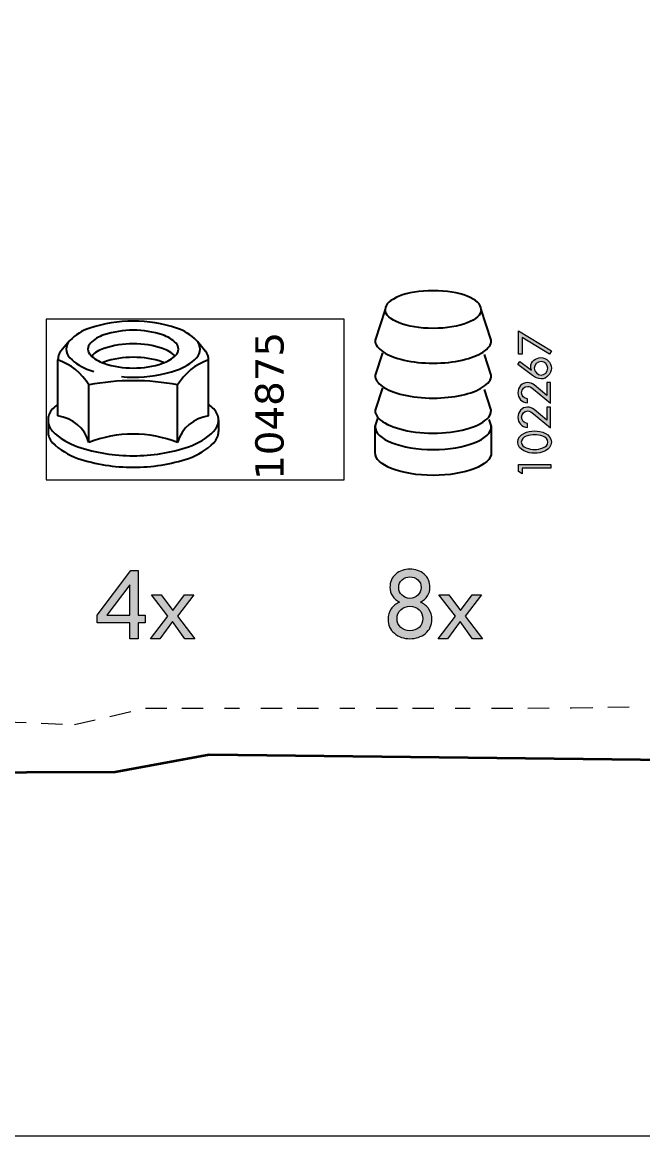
# Model space of a CAD drawing. Header units: inches. Extents: x 35 to 560, y 561 to 1057.
# Drawn here: x 224.09 to 228.21, y 560.52 to 567.9 of the extents above; entities that cross this region are included whole.
import ezdxf

# ---------------------------------------------------------------- set-up
doc = ezdxf.new("R2010")
doc.units = ezdxf.units.IN
doc.header["$MEASUREMENT"] = 0
doc.linetypes.add('AI-Linetype-8', pattern=[0.635, 0.141111, -0.035278, 0.141111, -0.141111, 0.035278, -0.141111])
doc.layers.add('Livello 1', color=7, linetype='Continuous')
doc.styles.get("Standard").update_dxf_attribs({"font": 'Arial.ttf'})

msp = doc.modelspace()

# ---------------------------------------------------------------- hatches: boundary and pattern name
at = {"layer": 'Livello 1'}
h = msp.add_hatch(color=256, dxfattribs=at)
h.dxf.hatch_style = 2
h.paths.add_polyline_path([(227.4096, 565.7018), (227.3853, 565.7018), (227.3853, 565.8551), (227.6027, 565.7224), (227.5899, 565.7018), (227.4096, 565.8119)])
h = msp.add_hatch(color=256, dxfattribs=at)
h.dxf.hatch_style = 2
edge = h.paths.add_edge_path()
edge.add_spline(control_points=[(227.3808, 565.6324), (227.3808, 565.6324), (227.4785, 565.5599), (227.4785, 565.5599), (227.4951, 565.5474), (227.5131, 565.5367), (227.5346, 565.5367), (227.5721, 565.5367), (227.6026, 565.5709), (227.6026, 565.6076), (227.6026, 565.6463), (227.5716, 565.6778), (227.5327, 565.6778), (227.4985, 565.6778), (227.466, 565.6512), (227.466, 565.6163), (227.466, 565.6087), (227.4681, 565.6016), (227.4712, 565.5954), (227.4712, 565.5954), (227.4706, 565.5949), (227.4706, 565.5949), (227.4706, 565.5949), (227.3938, 565.6516), (227.3938, 565.6516), (227.3938, 565.6516), (227.3808, 565.6324), (227.3808, 565.6324)], knot_values=[0, 0, 0, 0, 1, 1, 1, 2, 2, 2, 3, 3, 3, 4, 4, 4, 5, 5, 5, 6, 6, 6, 7, 7, 7, 8, 8, 8, 9, 9, 9, 9], degree=3, periodic=0)
edge = h.paths.add_edge_path()
edge.add_spline(control_points=[(227.579, 565.6072), (227.579, 565.5831), (227.5586, 565.5622), (227.5341, 565.5622), (227.5109, 565.5622), (227.4897, 565.5842), (227.4897, 565.6072), (227.4897, 565.6298), (227.509, 565.6524), (227.5355, 565.6524), (227.5592, 565.6524), (227.579, 565.631), (227.579, 565.6072)], knot_values=[0, 0, 0, 0, 0.035278, 0.035278, 0.035278, 0.070556, 0.070556, 0.070556, 0.105833, 0.105833, 0.105833, 0.141111, 0.141111, 0.141111, 0.141111], degree=3, periodic=0)
edge.add_line((227.579, 565.6072), (227.579, 565.6072))
h = msp.add_hatch(color=256, dxfattribs=at)
h.dxf.hatch_style = 2
edge = h.paths.add_edge_path()
edge.add_spline(control_points=[(227.5738, 565.5125), (227.5738, 565.5125), (227.5981, 565.5125), (227.5981, 565.5125), (227.5981, 565.5125), (227.5981, 565.375), (227.5981, 565.375), (227.5981, 565.375), (227.4838, 565.4681), (227.4838, 565.4681), (227.4732, 565.4769), (227.4599, 565.4871), (227.4457, 565.4871), (227.4234, 565.4871), (227.4052, 565.4674), (227.4052, 565.4453), (227.4052, 565.4236), (227.4226, 565.4058), (227.444, 565.4044), (227.444, 565.4044), (227.444, 565.3779), (227.444, 565.3779), (227.4062, 565.3821), (227.3808, 565.4067), (227.3808, 565.4453), (227.3808, 565.4814), (227.4076, 565.5125), (227.4446, 565.5125), (227.4603, 565.5125), (227.4762, 565.5066), (227.4883, 565.4966), (227.4883, 565.4966), (227.5738, 565.4266), (227.5738, 565.4266), (227.5738, 565.4266), (227.5738, 565.5125), (227.5738, 565.5125)], knot_values=[0, 0, 0, 0, 1, 1, 1, 2, 2, 2, 3, 3, 3, 4, 4, 4, 5, 5, 5, 6, 6, 6, 7, 7, 7, 8, 8, 8, 9, 9, 9, 10, 10, 10, 11, 11, 11, 12, 12, 12, 12], degree=3, periodic=0)
h = msp.add_hatch(color=256, dxfattribs=at)
h.dxf.hatch_style = 2
edge = h.paths.add_edge_path()
edge.add_spline(control_points=[(227.5738, 565.3494), (227.5738, 565.3494), (227.5981, 565.3494), (227.5981, 565.3494), (227.5981, 565.3494), (227.5981, 565.2119), (227.5981, 565.2119), (227.5981, 565.2119), (227.4838, 565.3051), (227.4838, 565.3051), (227.4732, 565.3138), (227.4599, 565.3239), (227.4457, 565.3239), (227.4234, 565.3239), (227.4052, 565.3042), (227.4052, 565.2822), (227.4052, 565.2605), (227.4226, 565.2428), (227.444, 565.2413), (227.444, 565.2413), (227.444, 565.2148), (227.444, 565.2148), (227.4062, 565.219), (227.3808, 565.2435), (227.3808, 565.2822), (227.3808, 565.3182), (227.4076, 565.3494), (227.4446, 565.3494), (227.4603, 565.3494), (227.4762, 565.3435), (227.4883, 565.3336), (227.4883, 565.3336), (227.5738, 565.2635), (227.5738, 565.2635), (227.5738, 565.2635), (227.5738, 565.3494), (227.5738, 565.3494)], knot_values=[0, 0, 0, 0, 1, 1, 1, 2, 2, 2, 3, 3, 3, 4, 4, 4, 5, 5, 5, 6, 6, 6, 7, 7, 7, 8, 8, 8, 9, 9, 9, 10, 10, 10, 11, 11, 11, 12, 12, 12, 12], degree=3, periodic=0)
at = {"layer": 'Livello 1', "true_color": 0x010101}
h = msp.add_hatch(color=18, dxfattribs=at)
h.dxf.hatch_style = 2
edge = h.paths.add_edge_path()
edge.add_spline(control_points=[(227.4034, 565.1176), (227.4034, 565.1557), (227.4622, 565.1665), (227.4915, 565.1665), (227.5209, 565.1665), (227.579, 565.1557), (227.579, 565.1176), (227.579, 565.0795), (227.5209, 565.0688), (227.4915, 565.0688), (227.4622, 565.0688), (227.4034, 565.0795), (227.4034, 565.1176)], knot_values=[0, 0, 0, 0, 0.035278, 0.035278, 0.035278, 0.070556, 0.070556, 0.070556, 0.105833, 0.105833, 0.105833, 0.141111, 0.141111, 0.141111, 0.141111], degree=3, periodic=0)
edge.add_line((227.4034, 565.1176), (227.4034, 565.1176))
edge = h.paths.add_edge_path()
edge.add_spline(control_points=[(227.6026, 565.1176), (227.6026, 565.1724), (227.5352, 565.1919), (227.4917, 565.1919), (227.4479, 565.1919), (227.3808, 565.1727), (227.3808, 565.1176), (227.3808, 565.0625), (227.4479, 565.0434), (227.4917, 565.0434), (227.5352, 565.0434), (227.6026, 565.0628), (227.6026, 565.1176)], knot_values=[0, 0, 0, 0, 0.035278, 0.035278, 0.035278, 0.070556, 0.070556, 0.070556, 0.105833, 0.105833, 0.105833, 0.141111, 0.141111, 0.141111, 0.141111], degree=3, periodic=0)
edge.add_line((227.6026, 565.1176), (227.6026, 565.1176))
at = {"layer": 'Livello 1'}
h = msp.add_hatch(color=256, dxfattribs=at)
h.dxf.hatch_style = 2
h.paths.add_polyline_path([(227.4096, 564.9077), (227.3853, 564.9224), (227.3853, 564.9701), (227.5982, 564.9701), (227.5982, 564.9446), (227.4096, 564.9446)])
h = msp.add_hatch(color=256, dxfattribs=at)
h.dxf.hatch_style = 2
h.paths.add_polyline_path([(224.9107, 563.9188), (224.8623, 563.9188), (224.8623, 563.814), (224.8071, 563.814), (224.8071, 563.9188), (224.5907, 563.9188), (224.5907, 563.9703), (224.8149, 564.2654), (224.8623, 564.2654), (224.8623, 563.9703), (224.9107, 563.9703)])
h.paths.add_polyline_path([(224.8071, 563.9703), (224.8071, 564.1715), (224.6549, 563.9703)])
at = {"layer": 'Livello 1', "true_color": 0x010101}
h = msp.add_hatch(color=18, dxfattribs=at)
h.dxf.hatch_style = 2
edge = h.paths.add_edge_path()
edge.add_spline(control_points=[(226.7345, 564.0561), (226.7583, 564.0461), (226.777, 564.031), (226.7903, 564.0108), (226.8038, 563.9908), (226.8105, 563.9683), (226.8105, 563.943), (226.8105, 563.9033), (226.7962, 563.8718), (226.7677, 563.8487), (226.7392, 563.8256), (226.705, 563.814), (226.6651, 563.814), (226.6244, 563.814), (226.5899, 563.8259), (226.5618, 563.8497), (226.5337, 563.8734), (226.5197, 563.9046), (226.5197, 563.943), (226.5197, 563.9687), (226.5265, 563.9914), (226.5401, 564.0114), (226.5537, 564.0316), (226.5726, 564.0465), (226.5965, 564.0561), (226.5759, 564.0665), (226.56, 564.0804), (226.549, 564.0979), (226.5379, 564.1154), (226.5324, 564.1339), (226.5324, 564.1539), (226.5324, 564.191), (226.5454, 564.2206), (226.5714, 564.2423), (226.5975, 564.2642), (226.6285, 564.275), (226.6645, 564.275), (226.7019, 564.275), (226.7334, 564.264), (226.7592, 564.2419), (226.7849, 564.2198), (226.7978, 564.1904), (226.7978, 564.1539), (226.7978, 564.1344), (226.7924, 564.1159), (226.7815, 564.0984), (226.7707, 564.0808), (226.755, 564.0667), (226.7345, 564.0561)], knot_values=[0, 0, 0, 0, 0.035278, 0.035278, 0.035278, 0.070556, 0.070556, 0.070556, 0.105833, 0.105833, 0.105833, 0.141111, 0.141111, 0.141111, 0.176389, 0.176389, 0.176389, 0.211667, 0.211667, 0.211667, 0.246944, 0.246944, 0.246944, 0.282222, 0.282222, 0.282222, 0.3175, 0.3175, 0.3175, 0.352778, 0.352778, 0.352778, 0.388056, 0.388056, 0.388056, 0.423333, 0.423333, 0.423333, 0.458611, 0.458611, 0.458611, 0.493889, 0.493889, 0.493889, 0.529167, 0.529167, 0.529167, 0.564444, 0.564444, 0.564444, 0.564444], degree=3, periodic=0)
edge.add_line((226.7345, 564.0561), (226.7345, 564.0561))
edge = h.paths.add_edge_path()
edge.add_spline(control_points=[(226.6645, 563.8667), (226.6891, 563.8667), (226.7096, 563.8742), (226.7261, 563.8891), (226.7427, 563.9039), (226.7509, 563.9236), (226.7509, 563.9479), (226.7509, 563.9705), (226.7425, 563.9898), (226.7255, 564.006), (226.7086, 564.0221), (226.6885, 564.0301), (226.6651, 564.0301), (226.6417, 564.0301), (226.6216, 564.0221), (226.6048, 564.006), (226.5879, 563.9901), (226.5795, 563.9707), (226.5795, 563.9479), (226.5795, 563.9236), (226.5878, 563.9039), (226.6043, 563.8891), (226.6209, 563.8742), (226.6409, 563.8667), (226.6645, 563.8667)], knot_values=[0, 0, 0, 0, 0.035278, 0.035278, 0.035278, 0.070556, 0.070556, 0.070556, 0.105833, 0.105833, 0.105833, 0.141111, 0.141111, 0.141111, 0.176389, 0.176389, 0.176389, 0.211667, 0.211667, 0.211667, 0.246944, 0.246944, 0.246944, 0.282222, 0.282222, 0.282222, 0.282222], degree=3, periodic=0)
edge.add_line((226.6645, 563.8667), (226.6645, 563.8667))
edge = h.paths.add_edge_path()
edge.add_spline(control_points=[(226.6645, 564.0813), (226.6847, 564.0813), (226.7023, 564.0883), (226.7172, 564.1022), (226.7321, 564.1162), (226.7395, 564.1332), (226.7395, 564.1532), (226.7395, 564.1743), (226.7323, 564.1913), (226.7178, 564.2043), (226.7033, 564.2171), (226.6858, 564.2236), (226.6651, 564.2236), (226.6448, 564.2236), (226.6274, 564.2171), (226.6129, 564.204), (226.5983, 564.191), (226.5909, 564.1741), (226.5909, 564.1532), (226.5909, 564.1335), (226.5982, 564.1167), (226.6126, 564.1026), (226.6271, 564.0883), (226.6444, 564.0813), (226.6645, 564.0813)], knot_values=[0, 0, 0, 0, 0.035278, 0.035278, 0.035278, 0.070556, 0.070556, 0.070556, 0.105833, 0.105833, 0.105833, 0.141111, 0.141111, 0.141111, 0.176389, 0.176389, 0.176389, 0.211667, 0.211667, 0.211667, 0.246944, 0.246944, 0.246944, 0.282222, 0.282222, 0.282222, 0.282222], degree=3, periodic=0)
edge.add_line((226.6645, 564.0813), (226.6645, 564.0813))
at = {"layer": 'Livello 1'}
h = msp.add_hatch(color=256, dxfattribs=at)
h.dxf.hatch_style = 2
h.paths.add_polyline_path([(225.239, 563.814), (225.1736, 563.814), (225.0912, 563.9272), (225.0071, 563.814), (224.9445, 563.814), (225.0598, 563.9625), (224.9507, 564.1043), (225.0161, 564.1043), (225.0924, 564), (225.1699, 564.1043), (225.2325, 564.1043), (225.1234, 563.9638)])
h = msp.add_hatch(color=256, dxfattribs=at)
h.dxf.hatch_style = 2
h.paths.add_polyline_path([(227.146, 563.814), (227.0806, 563.814), (226.9981, 563.9272), (226.914, 563.814), (226.8514, 563.814), (226.9667, 563.9626), (226.8576, 564.1043), (226.9231, 564.1043), (226.9993, 564), (227.0768, 564.1043), (227.1395, 564.1043), (227.0304, 563.9638)])

# ---------------------------------------------------------------- linework, layer by layer
at = {"layer": 'Livello 1', "lineweight": 25}
for p, q in [((225.2557, 565.7862), (225.3094, 565.7213)), ((225.3305, 565.2909), (225.3305, 565.6628)), ((225.1246, 565.1153), (225.1246, 565.4964)), ((225.3954, 565.2638), (225.3954, 565.1871))]:
    msp.add_line(p, q, dxfattribs=at)
at = {"layer": 'Livello 1', "lineweight": 0}
for points in [[(219.9813, 560.5182), (240.9813, 560.5182), (240.9813, 590.2182), (219.9813, 590.2182), (219.9813, 560.5182)], [(219.9813, 560.5182), (240.9813, 560.5182), (240.9813, 590.2182), (219.9813, 590.2182), (219.9813, 560.5182)], [(219.9813, 560.5182), (240.9813, 560.5182), (240.9813, 590.2182), (219.9813, 590.2182), (219.9813, 560.5182)], [(219.9813, 560.5182), (240.9813, 560.5182), (240.9813, 590.2182), (219.9813, 590.2182), (219.9813, 560.5182)], [(219.9813, 560.5182), (240.9813, 560.5182), (240.9813, 590.2182), (219.9813, 590.2182), (219.9813, 560.5182)], [(219.9813, 560.5182), (240.9813, 560.5182), (240.9813, 590.2182), (219.9813, 590.2182), (219.9813, 560.5182)], [(224.2523, 564.8673), (226.2282, 564.8673), (226.2282, 565.9335), (224.2523, 565.9335), (224.2523, 564.8673)], [(224.2523, 564.8673), (226.2282, 564.8673), (226.2282, 565.9335), (224.2523, 565.9335), (224.2523, 564.8673)], [(224.2523, 564.8673), (226.2282, 564.8673), (226.2282, 565.9335), (224.2523, 565.9335), (224.2523, 564.8673)], [(224.2523, 564.8673), (226.2282, 564.8673), (226.2282, 565.9335), (224.2523, 565.9335), (224.2523, 564.8673)], [(227.4096, 565.7018), (227.3853, 565.7018), (227.3853, 565.8551), (227.6027, 565.7224), (227.5899, 565.7018), (227.4096, 565.8119), (227.4096, 565.7018)], [(227.4096, 564.9077), (227.3853, 564.9224), (227.3853, 564.9701), (227.5982, 564.9701), (227.5982, 564.9446), (227.4096, 564.9446), (227.4096, 564.9077)], [(224.9107, 563.9188), (224.8623, 563.9188), (224.8623, 563.814), (224.8071, 563.814), (224.8071, 563.9188), (224.5907, 563.9188), (224.5907, 563.9703), (224.8149, 564.2654), (224.8623, 564.2654), (224.8623, 563.9703), (224.9107, 563.9703), (224.9107, 563.9188)], [(224.8071, 563.9703), (224.8071, 564.1715), (224.6549, 563.9703), (224.8071, 563.9703)], [(225.239, 563.814), (225.1736, 563.814), (225.0912, 563.9272), (225.0071, 563.814), (224.9445, 563.814), (225.0598, 563.9625), (224.9507, 564.1043), (225.0161, 564.1043), (225.0924, 564), (225.1699, 564.1043), (225.2325, 564.1043), (225.1234, 563.9638), (225.239, 563.814)], [(227.146, 563.814), (227.0806, 563.814), (226.9981, 563.9272), (226.914, 563.814), (226.8514, 563.814), (226.9667, 563.9626), (226.8576, 564.1043), (226.9231, 564.1043), (226.9993, 564), (227.0768, 564.1043), (227.1395, 564.1043), (227.0304, 563.9638), (227.146, 563.814)]]:
    msp.add_lwpolyline(points, dxfattribs=at)
at = {"layer": 'Livello 1', "lineweight": 25}
for points in [[(224.4052, 565.7862), (224.3515, 565.7213)], [(224.3304, 565.2909), (224.3304, 565.6628)], [(224.5363, 565.1153), (224.5363, 565.4964)], [(224.2655, 565.2638), (224.2655, 565.1871)]]:
    msp.add_lwpolyline(points, dxfattribs=at)
at = {"layer": 'Livello 1', "linetype": 'AI-Linetype-8', "lineweight": 18}
msp.add_lwpolyline([(221.6873, 563.3522), (224.4415, 563.245), (224.9118, 563.3531), (227.7371, 563.3546), (230.4657, 563.4066), (234.1379, 563.2914), (239.0646, 563.3687)], dxfattribs=at)
at = {"layer": 'Livello 1', "lineweight": 35}
msp.add_open_spline([(239.2634, 562.9266), (239.2634, 562.9266), (239.5295, 563.1262), (239.5295, 563.1262), (239.5295, 563.1262), (239.2315, 563.3574), (239.2315, 563.3574), (239.2315, 563.3574), (239.5295, 563.5912), (239.5295, 563.5912), (239.5295, 563.5912), (239.5322, 565.6784), (239.5352, 568.0698), (239.5367, 569.3304), (239.3754, 570.6169), (239.3766, 571.7854), (239.3768, 571.9317), (239.5398, 572.134), (239.54, 572.2743), (239.5414, 573.6598), (239.5422, 574.8531), (239.5418, 575.1037), (239.5416, 575.2844), (239.2862, 575.2876), (239.2853, 575.3394), (239.2824, 575.4938), (239.5295, 575.5924), (239.5295, 575.5924), (239.5295, 575.5924), (239.5295, 575.6927), (239.5295, 575.6927), (239.5147, 575.7425), (238.9685, 575.8579), (238.7735, 575.7906), (238.6636, 575.7526), (236.1314, 575.7287), (233.8273, 575.7152), (232.048, 575.7047), (230.4048, 575.7004), (230.1181, 575.7004), (229.4602, 575.7004), (227.3878, 575.7229), (226.9979, 575.6555), (226.6079, 575.5882), (222.4583, 575.7971), (222.4583, 575.7971), (221.8228, 575.9032), (221.5762, 575.8916), (221.43, 575.9421), (221.43, 575.9421), (221.4549, 575.6813), (221.4549, 575.6813), (221.4549, 575.6813), (221.6327, 575.4642), (221.6327, 575.4642), (221.6327, 575.4642), (221.4549, 575.2759), (221.4549, 575.2759), (221.4549, 575.2759), (221.313, 571.5703), (221.6528, 570.2013), (221.7083, 569.9776), (221.4631, 569.6675), (221.4634, 569.4387), (221.4664, 566.52), (221.4664, 563.583), (221.4549, 563.6197), (221.4532, 563.6247), (221.5706, 563.5079), (221.7468, 563.3952), (221.8018, 563.3601), (221.4975, 563.1175), (221.4955, 562.9934), (221.4955, 562.9934), (221.7468, 562.7514), (222.356, 562.9198), (222.356, 562.9198), (224.7106, 562.9291), (224.7106, 562.9291), (224.7106, 562.9291), (225.3334, 563.0439), (225.3334, 563.0439), (225.3334, 563.0439), (232.5817, 562.9604), (232.5817, 562.9604), (232.5817, 562.9604), (238.867, 562.9853), (238.867, 562.9853), (238.867, 562.9853), (238.9123, 562.7081), (239.2634, 562.9266)], degree=3, knots=[0, 0, 0, 0, 1, 1, 1, 2, 2, 2, 3, 3, 3, 4, 4, 4, 5, 5, 5, 6, 6, 6, 7, 7, 7, 8, 8, 8, 9, 9, 9, 10, 10, 10, 11, 11, 11, 12, 12, 12, 13, 13, 13, 14, 14, 14, 15, 15, 15, 16, 16, 16, 17, 17, 17, 18, 18, 18, 19, 19, 19, 20, 20, 20, 21, 21, 21, 22, 22, 22, 23, 23, 23, 24, 24, 24, 25, 25, 25, 26, 26, 26, 27, 27, 27, 28, 28, 28, 29, 29, 29, 30, 30, 30, 30], dxfattribs=at)
at = {"layer": 'Livello 1', "lineweight": 25}
for points, knots in [([(227.1495, 565.7147), (227.1845, 565.7375), (227.2046, 565.7642), (227.2046, 565.7927), (227.2046, 565.7927), (227.1376, 565.9965), (227.1376, 565.9965), (227.1376, 566.0657), (226.9951, 566.1217), (226.8192, 566.1217), (226.6432, 566.1217), (226.5007, 566.0657), (226.5007, 565.9965), (226.5007, 565.9965), (226.4338, 565.7927), (226.4338, 565.7927), (226.4338, 565.7645), (226.4535, 565.7381), (226.4877, 565.7155)], [0, 0, 0, 0, 1, 1, 1, 2, 2, 2, 3, 3, 3, 4, 4, 4, 5, 5, 5, 6, 6, 6, 6]), ([(227.1376, 565.9966), (227.1376, 565.9276), (226.9951, 565.8715), (226.8192, 565.8715), (226.6432, 565.8715), (226.5007, 565.9276), (226.5007, 565.9966)], [0, 0, 0, 0, 1, 1, 1, 2, 2, 2, 2]), ([(225.1185, 565.8735), (225.0256, 565.9045), (224.9283, 565.9202), (224.8304, 565.9202), (224.7325, 565.9202), (224.6353, 565.9045), (224.5424, 565.8735)], [0, 0, 0, 0, 1, 1, 1, 2, 2, 2, 2]), ([(224.4104, 565.7919), (224.3951, 565.7766), (224.3865, 565.7559), (224.3865, 565.7344), (224.3865, 565.7127), (224.3951, 565.692), (224.4104, 565.6767)], [0, 0, 0, 0, 1, 1, 1, 2, 2, 2, 2]), ([(225.0251, 565.8284), (224.9623, 565.8493), (224.8966, 565.86), (224.8304, 565.86), (224.7643, 565.86), (224.6986, 565.8493), (224.6358, 565.8284)], [0, 0, 0, 0, 1, 1, 1, 2, 2, 2, 2]), ([(225.2505, 565.6767), (225.2658, 565.692), (225.2744, 565.7127), (225.2744, 565.7343), (225.2744, 565.7559), (225.2658, 565.7767), (225.2505, 565.7919)], [0, 0, 0, 0, 1, 1, 1, 2, 2, 2, 2]), ([(224.5466, 565.7732), (224.5362, 565.7629), (224.5304, 565.7489), (224.5304, 565.7343), (224.5304, 565.7197), (224.5362, 565.7057), (224.5466, 565.6954)], [0, 0, 0, 0, 1, 1, 1, 2, 2, 2, 2]), ([(225.0251, 565.7383), (224.9623, 565.7593), (224.8966, 565.77), (224.8304, 565.77), (224.7643, 565.77), (224.6986, 565.7593), (224.6358, 565.7383)], [0, 0, 0, 0, 1, 1, 1, 2, 2, 2, 2]), ([(225.1143, 565.6954), (225.1247, 565.7057), (225.1304, 565.7197), (225.1304, 565.7344), (225.1304, 565.7489), (225.1247, 565.7629), (225.1143, 565.7732)], [0, 0, 0, 0, 1, 1, 1, 2, 2, 2, 2]), ([(225.0251, 565.6484), (224.9623, 565.6693), (224.8966, 565.68), (224.8304, 565.68), (224.7643, 565.68), (224.6986, 565.6693), (224.6358, 565.6484)], [0, 0, 0, 0, 1, 1, 1, 2, 2, 2, 2]), ([(226.4825, 565.7093), (226.4825, 565.7093), (226.4338, 565.5607), (226.4338, 565.5607), (226.4338, 565.5339), (226.4516, 565.5086), (226.483, 565.4867)], [0, 0, 0, 0, 1, 1, 1, 2, 2, 2, 2]), ([(226.4877, 565.7155), (226.5549, 565.671), (226.6782, 565.6412), (226.8192, 565.6412), (226.9593, 565.6412), (227.0821, 565.6707), (227.1496, 565.7147)], [0, 0, 0, 0, 1, 1, 1, 2, 2, 2, 2]), ([(227.1468, 565.481), (227.1835, 565.5041), (227.2046, 565.5316), (227.2046, 565.5607), (227.2046, 565.5607), (227.1597, 565.6977), (227.1597, 565.6977)], [0, 0, 0, 0, 1, 1, 1, 2, 2, 2, 2]), ([(224.6358, 565.6402), (224.6986, 565.6193), (224.7643, 565.6086), (224.8305, 565.6086), (224.8966, 565.6086), (224.9623, 565.6193), (225.0251, 565.6402)], [0, 0, 0, 0, 1, 1, 1, 2, 2, 2, 2]), ([(224.7518, 565.5518), (224.7779, 565.5496), (224.8042, 565.5484), (224.8304, 565.5484), (224.9284, 565.5484), (225.0257, 565.5642), (225.1185, 565.5952)], [0, 0, 0, 0, 1, 1, 1, 2, 2, 2, 2]), ([(225.1246, 565.4964), (225.0277, 565.5154), (224.9292, 565.5249), (224.8304, 565.5249), (224.7317, 565.5249), (224.6332, 565.5154), (224.5363, 565.4964)], [0, 0, 0, 0, 1, 1, 1, 2, 2, 2, 2]), ([(226.4825, 565.4773), (226.4825, 565.4773), (226.4338, 565.3288), (226.4338, 565.3288), (226.4338, 565.3096), (226.4428, 565.2914), (226.4592, 565.2745)], [0, 0, 0, 0, 1, 1, 1, 2, 2, 2, 2]), ([(226.4829, 565.4868), (226.5489, 565.4405), (226.6748, 565.4094), (226.8191, 565.4094), (226.9575, 565.4094), (227.0789, 565.438), (227.1468, 565.481)], [0, 0, 0, 0, 1, 1, 1, 2, 2, 2, 2]), ([(227.1742, 565.2698), (227.1939, 565.288), (227.2045, 565.3078), (227.2045, 565.3288), (227.2045, 565.3288), (227.1597, 565.4655), (227.1597, 565.4655)], [0, 0, 0, 0, 1, 1, 1, 2, 2, 2, 2]), ([(224.2959, 565.3372), (224.2764, 565.3177), (224.2655, 565.2914), (224.2655, 565.2638), (224.2655, 565.2364), (224.2764, 565.21), (224.2959, 565.1906)], [0, 0, 0, 0, 1, 1, 1, 2, 2, 2, 2]), ([(225.365, 565.1906), (225.3845, 565.2101), (225.3954, 565.2364), (225.3954, 565.2638), (225.3954, 565.2913), (225.3845, 565.3178), (225.365, 565.3372)], [0, 0, 0, 0, 1, 1, 1, 2, 2, 2, 2]), ([(227.1892, 565.2668), (227.1892, 565.2668), (227.2046, 565.2204), (227.2046, 565.2204), (227.2046, 565.2204), (227.2046, 565.0484), (227.2046, 565.0484), (227.2046, 564.9647), (227.032, 564.897), (226.8192, 564.897), (226.6064, 564.897), (226.4338, 564.9647), (226.4338, 565.0484), (226.4338, 565.0484), (226.4338, 565.2204), (226.4338, 565.2204), (226.4338, 565.2204), (226.4517, 565.2748), (226.4517, 565.2748)], [0, 0, 0, 0, 1, 1, 1, 2, 2, 2, 3, 3, 3, 4, 4, 4, 5, 5, 5, 6, 6, 6, 6]), ([(226.4592, 565.2745), (226.5148, 565.2177), (226.655, 565.1773), (226.8192, 565.1773), (226.9788, 565.1773), (227.1158, 565.2155), (227.1743, 565.2698)], [0, 0, 0, 0, 1, 1, 1, 2, 2, 2, 2]), ([(226.4338, 565.2203), (226.4338, 565.1366), (226.6064, 565.0688), (226.8192, 565.0688), (227.032, 565.0688), (227.2046, 565.1366), (227.2046, 565.2203)], [0, 0, 0, 0, 1, 1, 1, 2, 2, 2, 2]), ([(225.1246, 565.1153), (225.0308, 565.1519), (224.9311, 565.1708), (224.8304, 565.1708), (224.7299, 565.1708), (224.6301, 565.1519), (224.5363, 565.1153)], [0, 0, 0, 0, 1, 1, 1, 2, 2, 2, 2]), ([(224.4639, 565.0867), (224.5821, 565.0473), (224.7059, 565.0272), (224.8305, 565.0272), (224.955, 565.0272), (225.0788, 565.0473), (225.197, 565.0867)], [0, 0, 0, 0, 1, 1, 1, 2, 2, 2, 2]), ([(224.4639, 565.01), (224.5821, 564.9706), (224.7059, 564.9505), (224.8305, 564.9505), (224.955, 564.9505), (225.0788, 564.9706), (225.197, 565.01)], [0, 0, 0, 0, 1, 1, 1, 2, 2, 2, 2])]:
    msp.add_open_spline(points, degree=3, knots=knots, dxfattribs=at)
for points in [[(224.5424, 565.8735), (224.4927, 565.8569), (224.4475, 565.8289), (224.4104, 565.7919)], [(225.2505, 565.7919), (225.2134, 565.829), (225.1682, 565.8569), (225.1185, 565.8735)], [(224.6358, 565.8284), (224.6022, 565.8172), (224.5717, 565.7983), (224.5466, 565.7732)], [(225.1143, 565.7732), (225.0893, 565.7983), (225.0587, 565.8172), (225.0251, 565.8284)], [(224.3515, 565.7213), (224.3379, 565.7048), (224.3304, 565.6841), (224.3304, 565.6628)], [(224.6358, 565.7383), (224.605, 565.7281), (224.5767, 565.7114), (224.5529, 565.6893)], [(225.108, 565.6893), (225.0842, 565.7113), (225.0559, 565.7281), (225.0251, 565.7384)], [(225.3305, 565.6628), (225.3305, 565.6841), (225.323, 565.7048), (225.3094, 565.7213)], [(224.5363, 565.4964), (224.4898, 565.5747), (224.4167, 565.6337), (224.3304, 565.6628)], [(224.4104, 565.6767), (224.4475, 565.6396), (224.4926, 565.6117), (224.5424, 565.5951)], [(224.5466, 565.6954), (224.5716, 565.6703), (224.6022, 565.6515), (224.6358, 565.6402)], [(224.6358, 565.6484), (224.632, 565.6471), (224.6283, 565.6458), (224.6246, 565.6443)], [(225.0251, 565.6402), (225.0587, 565.6515), (225.0892, 565.6704), (225.1143, 565.6953)], [(225.0363, 565.6443), (225.0326, 565.6457), (225.0289, 565.6471), (225.0251, 565.6484)], [(225.1185, 565.5951), (225.1682, 565.6117), (225.2134, 565.6397), (225.2505, 565.6767)], [(225.3305, 565.6628), (225.2441, 565.6337), (225.1711, 565.5747), (225.1246, 565.4964)], [(224.5424, 565.5951), (224.5515, 565.5921), (224.5607, 565.5892), (224.5699, 565.5865)], [(224.3304, 565.3682), (224.3184, 565.3585), (224.3068, 565.3481), (224.2959, 565.3372)], [(225.365, 565.3372), (225.354, 565.3482), (225.3425, 565.3585), (225.3305, 565.3682)], [(224.5363, 565.1153), (224.5093, 565.21), (224.4282, 565.2792), (224.3304, 565.291)], [(225.3305, 565.2909), (225.2327, 565.2793), (225.1515, 565.21), (225.1246, 565.1153)], [(224.2655, 565.1871), (224.2655, 565.1597), (224.2765, 565.1333), (224.2958, 565.1138)], [(224.2959, 565.1906), (224.343, 565.1434), (224.4006, 565.1079), (224.4639, 565.0868)], [(225.197, 565.0867), (225.2603, 565.1079), (225.3179, 565.1434), (225.365, 565.1906)], [(225.365, 565.1138), (225.3845, 565.1333), (225.3954, 565.1597), (225.3954, 565.1871)], [(224.2959, 565.1138), (224.343, 565.0666), (224.4006, 565.0311), (224.4639, 565.01)], [(225.197, 565.01), (225.2603, 565.0311), (225.3179, 565.0666), (225.365, 565.1138)]]:
    msp.add_open_spline(points, degree=3, dxfattribs=at)
at = {"layer": 'Livello 1', "lineweight": 0}
for points, knots in [([(227.3808, 565.6324), (227.3808, 565.6324), (227.4785, 565.5599), (227.4785, 565.5599), (227.4951, 565.5474), (227.5131, 565.5367), (227.5346, 565.5367), (227.5721, 565.5367), (227.6026, 565.5709), (227.6026, 565.6076), (227.6026, 565.6463), (227.5716, 565.6778), (227.5327, 565.6778), (227.4985, 565.6778), (227.466, 565.6512), (227.466, 565.6163), (227.466, 565.6087), (227.4681, 565.6016), (227.4712, 565.5954), (227.4712, 565.5954), (227.4706, 565.5949), (227.4706, 565.5949), (227.4706, 565.5949), (227.3938, 565.6516), (227.3938, 565.6516), (227.3938, 565.6516), (227.3808, 565.6324), (227.3808, 565.6324)], [0, 0, 0, 0, 1, 1, 1, 2, 2, 2, 3, 3, 3, 4, 4, 4, 5, 5, 5, 6, 6, 6, 7, 7, 7, 8, 8, 8, 9, 9, 9, 9]), ([(227.579, 565.6072), (227.579, 565.5831), (227.5586, 565.5622), (227.5341, 565.5622), (227.5109, 565.5622), (227.4897, 565.5842), (227.4897, 565.6072), (227.4897, 565.6298), (227.509, 565.6524), (227.5355, 565.6524), (227.5592, 565.6524), (227.579, 565.631), (227.579, 565.6072)], [0, 0, 0, 0, 1, 1, 1, 2, 2, 2, 3, 3, 3, 4, 4, 4, 4]), ([(227.5738, 565.5125), (227.5738, 565.5125), (227.5981, 565.5125), (227.5981, 565.5125), (227.5981, 565.5125), (227.5981, 565.375), (227.5981, 565.375), (227.5981, 565.375), (227.4838, 565.4681), (227.4838, 565.4681), (227.4732, 565.4769), (227.4599, 565.4871), (227.4457, 565.4871), (227.4234, 565.4871), (227.4052, 565.4674), (227.4052, 565.4453), (227.4052, 565.4236), (227.4226, 565.4058), (227.444, 565.4044), (227.444, 565.4044), (227.444, 565.3779), (227.444, 565.3779), (227.4062, 565.3821), (227.3808, 565.4067), (227.3808, 565.4453), (227.3808, 565.4814), (227.4076, 565.5125), (227.4446, 565.5125), (227.4603, 565.5125), (227.4762, 565.5066), (227.4883, 565.4966), (227.4883, 565.4966), (227.5738, 565.4266), (227.5738, 565.4266), (227.5738, 565.4266), (227.5738, 565.5125), (227.5738, 565.5125)], [0, 0, 0, 0, 1, 1, 1, 2, 2, 2, 3, 3, 3, 4, 4, 4, 5, 5, 5, 6, 6, 6, 7, 7, 7, 8, 8, 8, 9, 9, 9, 10, 10, 10, 11, 11, 11, 12, 12, 12, 12]), ([(227.5738, 565.3494), (227.5738, 565.3494), (227.5981, 565.3494), (227.5981, 565.3494), (227.5981, 565.3494), (227.5981, 565.2119), (227.5981, 565.2119), (227.5981, 565.2119), (227.4838, 565.3051), (227.4838, 565.3051), (227.4732, 565.3138), (227.4599, 565.3239), (227.4457, 565.3239), (227.4234, 565.3239), (227.4052, 565.3042), (227.4052, 565.2822), (227.4052, 565.2605), (227.4226, 565.2428), (227.444, 565.2413), (227.444, 565.2413), (227.444, 565.2148), (227.444, 565.2148), (227.4062, 565.219), (227.3808, 565.2435), (227.3808, 565.2822), (227.3808, 565.3182), (227.4076, 565.3494), (227.4446, 565.3494), (227.4603, 565.3494), (227.4762, 565.3435), (227.4883, 565.3336), (227.4883, 565.3336), (227.5738, 565.2635), (227.5738, 565.2635), (227.5738, 565.2635), (227.5738, 565.3494), (227.5738, 565.3494)], [0, 0, 0, 0, 1, 1, 1, 2, 2, 2, 3, 3, 3, 4, 4, 4, 5, 5, 5, 6, 6, 6, 7, 7, 7, 8, 8, 8, 9, 9, 9, 10, 10, 10, 11, 11, 11, 12, 12, 12, 12]), ([(227.6026, 565.1176), (227.6026, 565.1724), (227.5352, 565.1919), (227.4917, 565.1919), (227.4479, 565.1919), (227.3808, 565.1727), (227.3808, 565.1176), (227.3808, 565.0625), (227.4479, 565.0434), (227.4917, 565.0434), (227.5352, 565.0434), (227.6026, 565.0628), (227.6026, 565.1176)], [0, 0, 0, 0, 1, 1, 1, 2, 2, 2, 3, 3, 3, 4, 4, 4, 4]), ([(227.4034, 565.1176), (227.4034, 565.1557), (227.4622, 565.1665), (227.4915, 565.1665), (227.5209, 565.1665), (227.579, 565.1557), (227.579, 565.1176), (227.579, 565.0795), (227.5209, 565.0688), (227.4915, 565.0688), (227.4622, 565.0688), (227.4034, 565.0795), (227.4034, 565.1176)], [0, 0, 0, 0, 1, 1, 1, 2, 2, 2, 3, 3, 3, 4, 4, 4, 4]), ([(226.7345, 564.0561), (226.7583, 564.0461), (226.777, 564.031), (226.7903, 564.0108), (226.8038, 563.9908), (226.8105, 563.9683), (226.8105, 563.943), (226.8105, 563.9033), (226.7962, 563.8718), (226.7677, 563.8487), (226.7392, 563.8256), (226.705, 563.814), (226.6651, 563.814), (226.6244, 563.814), (226.5899, 563.8259), (226.5618, 563.8497), (226.5337, 563.8734), (226.5197, 563.9046), (226.5197, 563.943), (226.5197, 563.9687), (226.5265, 563.9914), (226.5401, 564.0114), (226.5537, 564.0316), (226.5726, 564.0465), (226.5965, 564.0561), (226.5759, 564.0665), (226.56, 564.0804), (226.549, 564.0979), (226.5379, 564.1154), (226.5324, 564.1339), (226.5324, 564.1539), (226.5324, 564.191), (226.5454, 564.2206), (226.5714, 564.2423), (226.5975, 564.2642), (226.6285, 564.275), (226.6645, 564.275), (226.7019, 564.275), (226.7334, 564.264), (226.7592, 564.2419), (226.7849, 564.2198), (226.7978, 564.1904), (226.7978, 564.1539), (226.7978, 564.1344), (226.7924, 564.1159), (226.7815, 564.0984), (226.7707, 564.0808), (226.755, 564.0667), (226.7345, 564.0561)], [0, 0, 0, 0, 1, 1, 1, 2, 2, 2, 3, 3, 3, 4, 4, 4, 5, 5, 5, 6, 6, 6, 7, 7, 7, 8, 8, 8, 9, 9, 9, 10, 10, 10, 11, 11, 11, 12, 12, 12, 13, 13, 13, 14, 14, 14, 15, 15, 15, 16, 16, 16, 16]), ([(226.6645, 564.0813), (226.6847, 564.0813), (226.7023, 564.0883), (226.7172, 564.1022), (226.7321, 564.1162), (226.7395, 564.1332), (226.7395, 564.1532), (226.7395, 564.1743), (226.7323, 564.1913), (226.7178, 564.2043), (226.7033, 564.2171), (226.6858, 564.2236), (226.6651, 564.2236), (226.6448, 564.2236), (226.6274, 564.2171), (226.6129, 564.204), (226.5983, 564.191), (226.5909, 564.1741), (226.5909, 564.1532), (226.5909, 564.1335), (226.5982, 564.1167), (226.6126, 564.1026), (226.6271, 564.0883), (226.6444, 564.0813), (226.6645, 564.0813)], [0, 0, 0, 0, 1, 1, 1, 2, 2, 2, 3, 3, 3, 4, 4, 4, 5, 5, 5, 6, 6, 6, 7, 7, 7, 8, 8, 8, 8]), ([(226.6645, 563.8667), (226.6891, 563.8667), (226.7096, 563.8742), (226.7261, 563.8891), (226.7427, 563.9039), (226.7509, 563.9236), (226.7509, 563.9479), (226.7509, 563.9705), (226.7425, 563.9898), (226.7255, 564.006), (226.7086, 564.0221), (226.6885, 564.0301), (226.6651, 564.0301), (226.6417, 564.0301), (226.6216, 564.0221), (226.6048, 564.006), (226.5879, 563.9901), (226.5795, 563.9707), (226.5795, 563.9479), (226.5795, 563.9236), (226.5878, 563.9039), (226.6043, 563.8891), (226.6209, 563.8742), (226.6409, 563.8667), (226.6645, 563.8667)], [0, 0, 0, 0, 1, 1, 1, 2, 2, 2, 3, 3, 3, 4, 4, 4, 5, 5, 5, 6, 6, 6, 7, 7, 7, 8, 8, 8, 8])]:
    msp.add_open_spline(points, degree=3, knots=knots, dxfattribs=at)

# ---------------------------------------------------------------- texts
at = {"layer": 'Livello 1', "insert": (225.8305, 564.8673), "char_height": 0.187325, "attachment_point": 7, "rotation": 90}
msp.add_mtext('\\fVerdanaIKEA|b0|i0|c0|p34;\\W1;104875', dxfattribs=at)

doc.saveas('drawing.dxf')
